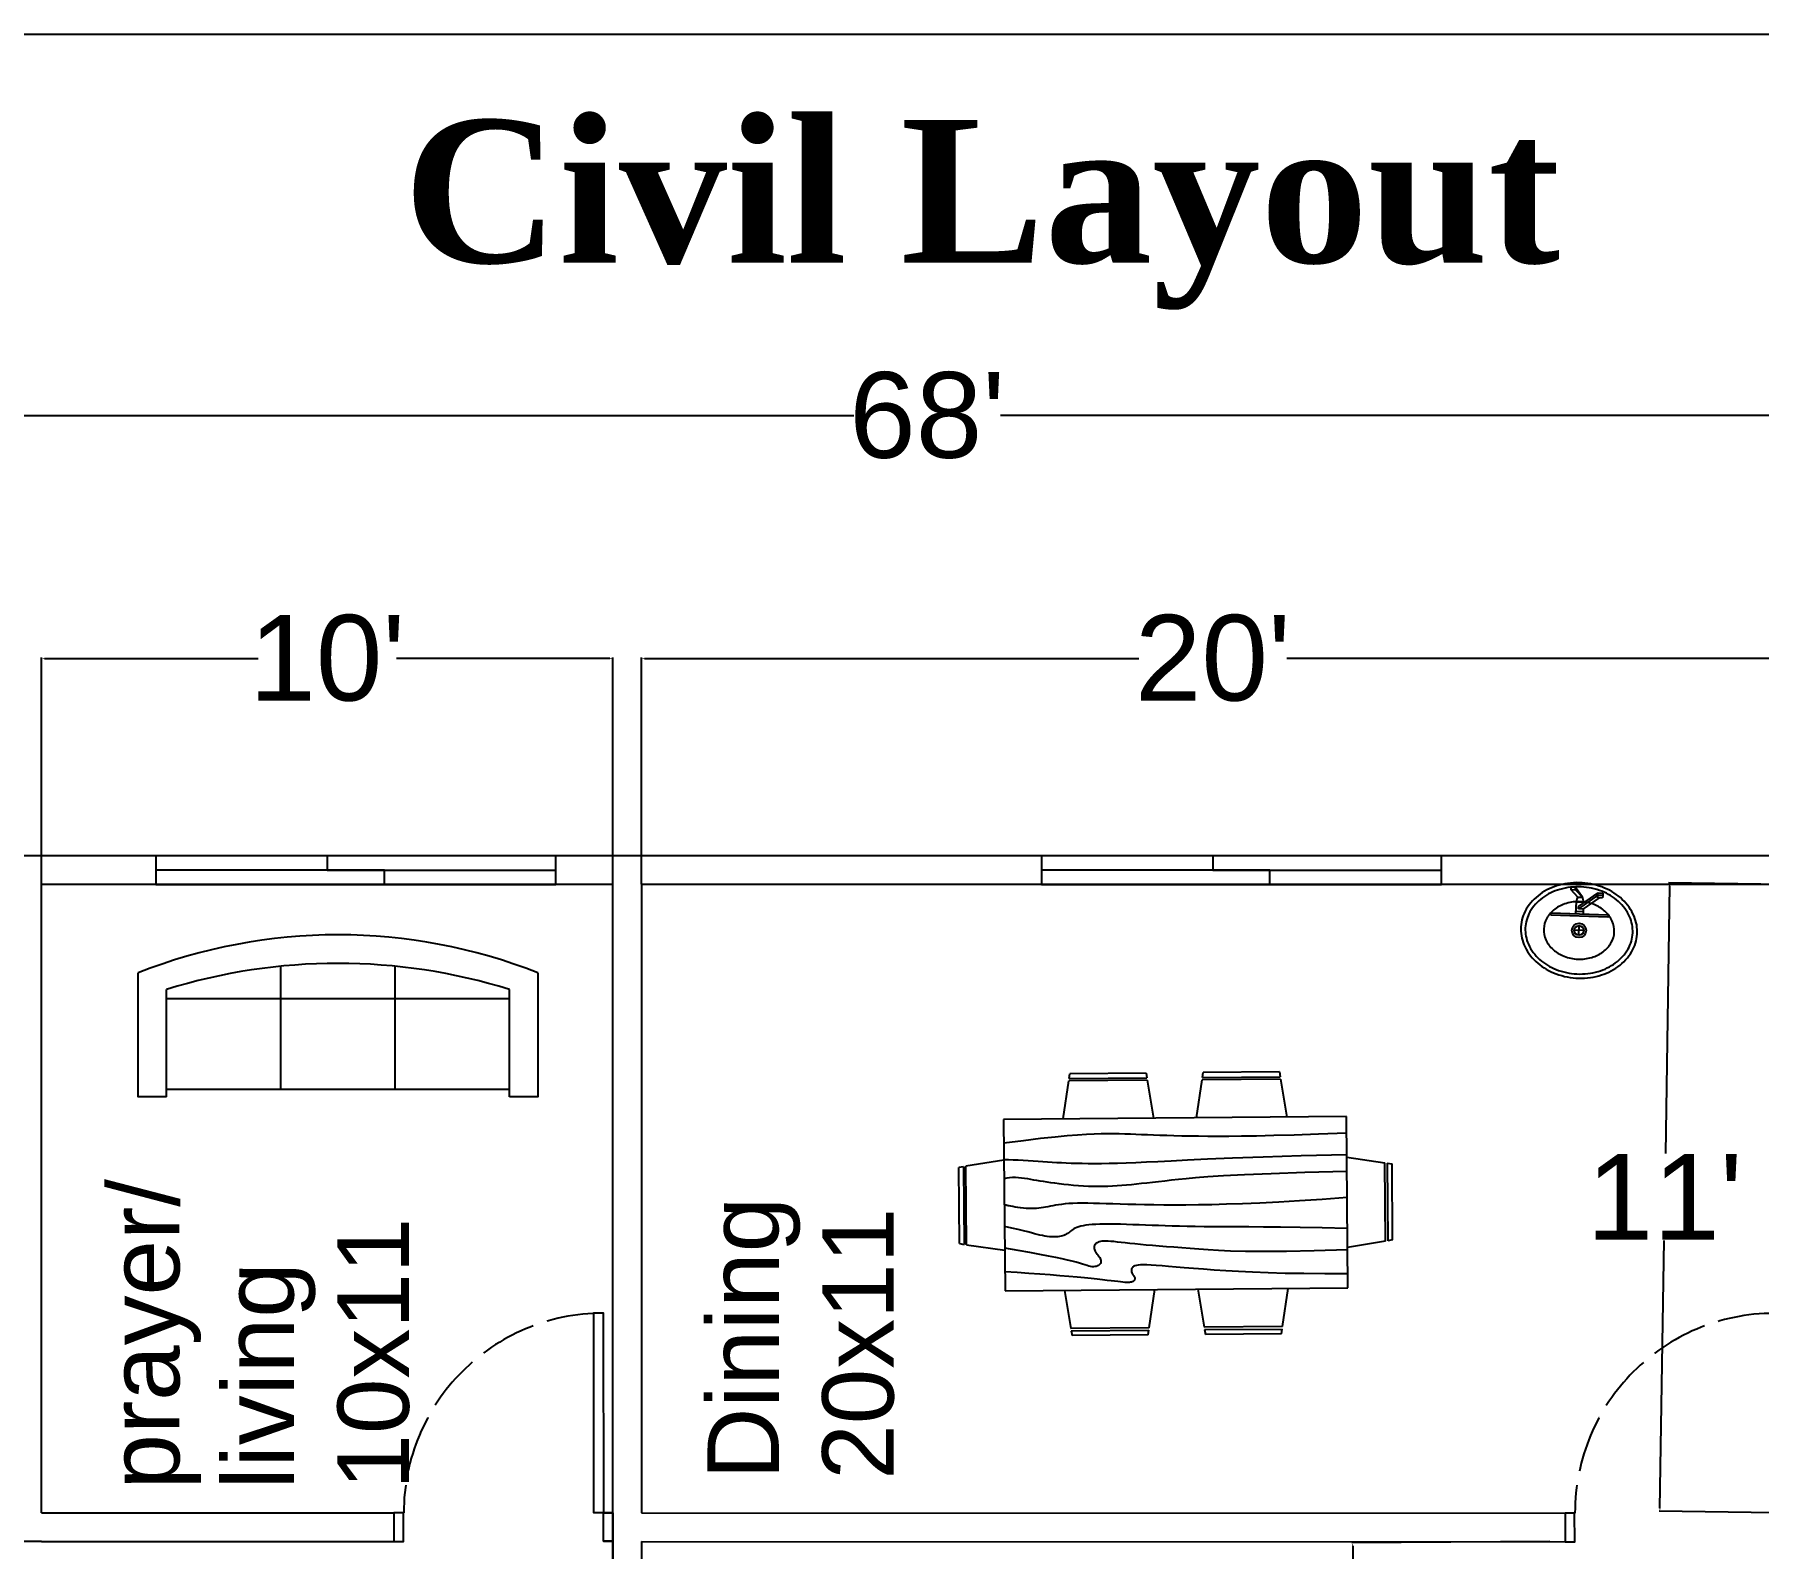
# Model space of a CAD drawing. Header units: inches. Extents: x -412 to 20037, y 548 to 16595.
# Drawn here: x 5353.7 to 5715.8, y 11990.8 to 12308.9 of the extents above; entities that cross this region are included whole.
import ezdxf

# ---------------------------------------------------------------- set-up
doc = ezdxf.new("R2010")
doc.units = ezdxf.units.IN
doc.header["$MEASUREMENT"] = 0
doc.linetypes.add('ACAD_ISO02W100', pattern=[15, 12, -3])
doc.layers.get('Defpoints').update_dxf_attribs({"color": 6})
doc.layers.add('bath', color=4, linetype='Continuous')
doc.layers.add('bed and sufa', color=90, linetype='Continuous')
doc.layers.add('text', color=140, linetype='Continuous', lineweight=9)
doc.styles.get("Standard").update_dxf_attribs({"font": 'arial.ttf'})
doc.dimstyles.new('Copy of civil layout', dxfattribs={"dimtxt": 18, "dimasz": 0.625, "dimexe": 0.18, "dimexo": 0.0625, "dimgap": 0.09, "dimtad": 0, "dimtih": 1, "dimtoh": 1, "dimdec": 1, "dimzin": 0, "dimdsep": 46, "dimlunit": 4, "dimtxsty": 'Standard', "dimcen": 0.09, "dimclrd": 6, "dimclre": 256, "dimclrt": 256, "dimadec": 0, "dimazin": 0, "dimtfac": 1.5, "dimtdec": 1, "dimtofl": 0, "dimtmove": 0, "dimatfit": 0, "dimfxl": 1, "dimtolj": 1, "dimtzin": 0, "dimlwe": -1, "dimarcsym": 0})

# ---------------------------------------------------------------- blocks, each defined once
blk = doc.blocks.new('Sink - Oval top')
for p, q in [((-1, 0), (1, 0)), ((0, 1), (0, -1))]:
    blk.add_line(p, q)
at = {"linetype": 'Continuous'}
for points in [[(-12.23, 0.39, 0.117634), (-11.46, -3.36, 0.104469), (-8.88, -6.8, 0.090016), (-5.08, -9.07, 0.08192), (-0.32, -10.02, 0.08192), (4.49, -9.38, 0.090016), (8.42, -7.36, 0.104469), (11.22, -4.09, 0.117634), (12.23, -0.39, 0.117634), (11.46, 3.36, 0.104469), (8.88, 6.8, 0.090016), (5.08, 9.07, 0.08192), (0.32, 10.02, 0.08192), (-4.49, 9.38, 0.090016), (-8.42, 7.36, 0.104469), (-11.22, 4.09, 0.117634)], [(-11.29, 0.16, 0.118622), (-10.52, -3.25, 0.104678), (-8.07, -6.36, 0.089562), (-4.54, -8.37, 0.081185), (-0.13, -9.15, 0.081185), (4.3, -8.49, 0.089562), (7.89, -6.58, 0.104678), (10.42, -3.55, 0.118622), (11.29, -0.16, 0.118622), (10.52, 3.25, 0.104678), (8.07, 6.36, 0.089562), (4.54, 8.37, 0.081185), (0.13, 9.15, 0.081185), (-4.3, 8.49, 0.089562), (-7.89, 6.58, 0.104678), (-10.42, 3.55, 0.118622)], [(-7.42, 0.08, 0.118283), (-6.91, -2.17, 0.104607), (-5.29, -4.21, 0.089718), (-2.97, -5.53, 0.081436), (-0.07, -6.04, 0.081436), (2.84, -5.59, 0.089718), (5.2, -4.33, 0.104607), (6.86, -2.32, 0.118283), (7.42, -0.08, 0.118283), (6.91, 2.17, 0.104607), (5.29, 4.21, 0.089718), (2.97, 5.53, 0.081436), (0.07, 6.04, 0.081436), (-2.84, 5.59, 0.089718), (-5.2, 4.33, 0.104607), (-6.86, 2.32, 0.118283)]]:
    blk.add_lwpolyline(points, format="xyb", close=True, dxfattribs=at)
for radius in [1.5, 1]:
    blk.add_circle((0, 0), radius)
blk = doc.blocks.new('Faucet - single handle front')
for p, q in [((-2, 6), (-2, 5.5)), ((-1, 6), (-2, 6)), ((-0.5, 4), (-2, 5.5)), ((-2, 5.5), (-1, 5.5)), ((-1, 5.5), (-1, 6)), ((0.5, 4), (-1, 6)), ((-1, 5.5), (0.5, 4)), ((-0.5, 4), (0.5, 4)), ((-0.25, 2), (3.75, 5)), ((3.75, 4.5), (-0.25, 1.5)), ((0.75, 1.5), (4.08742, 4.003)), ((3.75, 4.5), (3.75, 5)), ((3.75, 5), (4.75, 5)), ((3.75, 4), (3.75, 4.5)), ((4.75, 4.5), (3.75, 4.5)), ((4.75, 4), (3.75, 4)), ((4.75, 5), (4.75, 4.5)), ((4.75, 4.5), (4.75, 4)), ((-0.75, 3), (0.75, 3)), ((-0.75, 0.5), (-0.75, 3)), ((-0.75, 1), (0.75, 1)), ((-0.25, 1.5), (-0.25, 2)), ((0.75, 1.5), (-0.25, 1.5)), ((0.75, 3), (0.75, 2.7386)), ((0.75, 1.5), (0.75, 0.5))]:
    blk.add_line(p, q)
blk.add_lwpolyline([(-6, 0), (-6, 0.5), (6, 0.5), (6, 0)], close=True)
for centre, start, end in [((1.25426, 3.0302), 151.0646, 180.8629), ((-1.25426, 3.0302), 359.1371, 28.93536)]:
    blk.add_arc(centre, 2.00448, start, end)
blk = doc.blocks.new('Dining Set - 36 x 72 in.')
at = {"linetype": 'Continuous'}
for p, q in [((-22.2343, 26.00059), (-23.4847, 17.99762)), ((-22.2304, 26), (-5.7608, 26)), ((-22, 27.5), (-22.1562, 26.50042)), ((-5.8416, 26.5), (-22.1534, 26.5)), ((-22, 27.5), (-6, 27.5)), ((-5.8437, 26.49966), (-6, 27.5)), ((-4.5152, 17.99762), (-5.7655, 25.99926)), ((5.7657, 26.00059), (4.5153, 17.99762)), ((5.7696, 26), (22.2392, 26)), ((6, 27.5), (5.8438, 26.50042)), ((22.1584, 26.5), (5.8466, 26.5)), ((6, 27.5), (22, 27.5)), ((22.1563, 26.49966), (22, 27.5)), ((23.4848, 17.99762), (22.2345, 25.99926)), ((36, 18), (-36, 18)), ((-36, 18), (-36, -18)), ((36, -18), (36, 18)), ((-45.5, 8), (-44.5004, 8.15617)), ((-45.5, 8), (-45.5, -8)), ((-44.5, -8.15843), (-44.5, 8.15338)), ((-44.0006, 8.23428), (-35.9976, 9.48474)), ((-44, 8.23041), (-44, -8.23915)), ((44.0006, 8.23428), (35.9976, 9.48474)), ((44, 8.23041), (44, -8.23915)), ((44.5, -8.15843), (44.5, 8.15338)), ((45.5, 8), (44.5005, 8.15617)), ((45.5, 8), (45.5, -8)), ((-44.4997, -8.15631), (-45.5, -8)), ((-35.9976, -9.48476), (-43.9993, -8.2345)), ((35.9976, -9.48476), (43.9993, -8.2345)), ((44.4997, -8.15631), (45.5, -8)), ((-36, -18), (36, -18)), ((-22.2343, -26.0006), (-23.4847, -17.99762)), ((-4.5152, -17.99762), (-5.7655, -25.99928)), ((5.7657, -26.0006), (4.5153, -17.99762)), ((23.4848, -17.99762), (22.2345, -25.99928)), ((-22.2304, -26), (-5.7608, -26)), ((-22, -27.5), (-22.1562, -26.50044)), ((-5.8416, -26.5), (-22.1534, -26.5)), ((-22, -27.5), (-6, -27.5)), ((-5.8437, -26.49967), (-6, -27.5)), ((5.7696, -26), (22.2392, -26)), ((6, -27.5), (5.8438, -26.50044)), ((22.1584, -26.5), (5.8466, -26.5)), ((6, -27.5), (22, -27.5)), ((22.1563, -26.49967), (22, -27.5))]:
    blk.add_line(p, q, dxfattribs=at)
for points in [[(-36, 15), (-31.1772, 14.97754), (-26.8079, 14.91406), (-22.8538, 14.81543), (-19.276, 14.6875), (-16.0362, 14.53613), (-13.0957, 14.36718), (-10.4159, 14.18652), (-7.9583, 14), (-5.6904, 13.81315), (-3.6035, 13.63021), (-1.6954, 13.45508), (0.0365, 13.29166), (1.5945, 13.14388), (2.9811, 13.01562), (4.1988, 12.9108), (5.25, 12.83333), (6.1393, 12.78613), (6.8802, 12.76823), (7.4883, 12.77767), (7.9792, 12.8125), (8.3685, 12.87077), (8.6719, 12.95052), (8.9049, 13.0498), (9.0833, 13.16666), (9.2205, 13.29899), (9.3216, 13.44401), (9.3895, 13.59879), (9.4271, 13.76041), (9.4373, 13.92594), (9.4232, 14.09245), (9.3875, 14.257), (9.3333, 14.41666), (9.2638, 14.56917), (9.1836, 14.71484), (9.0975, 14.85465), (9.0104, 14.98958), (8.9272, 15.1206), (8.8529, 15.2487), (8.7922, 15.37483), (8.75, 15.5), (8.7305, 15.62467), (8.7344, 15.74739), (8.7617, 15.86621), (8.8125, 15.97916), (8.8867, 16.08431), (8.9844, 16.17968), (9.1055, 16.26334), (9.25, 16.33333), (9.4189, 16.38802), (9.6172, 16.42708), (9.8506, 16.45052), (10.125, 16.45833), (10.4463, 16.45052), (10.8203, 16.42708), (11.2529, 16.38802), (11.75, 16.33333), (12.3184, 16.26318), (12.9694, 16.17838), (13.7151, 16.07991), (14.5677, 15.96875), (15.5395, 15.84586), (16.6426, 15.71224), (17.8893, 15.56884), (19.2917, 15.41666), (20.859, 15.25667), (22.5879, 15.08984), (24.4721, 14.91715), (26.5052, 14.73958), (28.6809, 14.5581), (30.9929, 14.3737), (33.4347, 14.18733), (36, 14)], [(-36, 10), (-28.9766, 10.14274), (-23.1725, 10.20442), (-18.4241, 10.19775), (-14.5677, 10.13541), (-11.4399, 10.03011), (-8.877, 9.89453), (-6.7154, 9.74137), (-4.7917, 9.58333), (-2.9698, 9.43082), (-1.2246, 9.28515), (0.4415, 9.14534), (2.026, 9.01041), (3.5266, 8.87939), (4.9408, 8.7513), (6.266, 8.62516), (7.5, 8.5), (8.6411, 8.37549), (9.6914, 8.2539), (10.6538, 8.13818), (11.5312, 8.03125), (12.3267, 7.93603), (13.043, 7.85547), (13.6831, 7.79248), (14.25, 7.75), (14.7471, 7.7303), (15.1797, 7.73307), (15.5537, 7.75732), (15.875, 7.80208), (16.1494, 7.86637), (16.3828, 7.94922), (16.5811, 8.04964), (16.75, 8.16666), (16.8944, 8.29915), (17.0143, 8.44531), (17.1089, 8.60319), (17.1771, 8.77083), (17.218, 8.94629), (17.2305, 9.1276), (17.2137, 9.31282), (17.1667, 9.5), (17.0895, 9.6875), (16.987, 9.875), (16.8649, 10.0625), (16.7292, 10.25), (16.5856, 10.4375), (16.4401, 10.625), (16.2985, 10.8125), (16.1667, 11), (16.05, 11.18733), (15.9518, 11.3737), (15.8752, 11.5581), (15.8229, 11.73958), (15.798, 11.91715), (15.8034, 12.08984), (15.842, 12.25667), (15.9167, 12.41666), (16.0295, 12.56836), (16.1784, 12.70833), (16.3605, 12.83268), (16.5729, 12.9375), (16.8127, 13.01888), (17.0768, 13.07291), (17.3625, 13.0957), (17.6667, 13.08333), (17.9894, 13.03312), (18.3418, 12.94726), (18.7382, 12.82918), (19.1927, 12.68229), (19.7195, 12.51001), (20.3327, 12.31575), (21.0465, 12.10294), (21.875, 11.875), (22.8357, 11.63354), (23.959, 11.37304), (25.2786, 11.08618), (26.8282, 10.76562), (28.6414, 10.40405), (30.752, 9.99414), (33.1936, 9.52856), (36, 9)], [(-36, 5.5), (-30.7157, 5.3348), (-26.069, 5.20963), (-21.9946, 5.11767), (-18.4271, 5.05208), (-15.3009, 5.00602), (-12.5508, 4.97265), (-10.1112, 4.94515), (-7.9167, 4.91666), (-5.909, 4.88167), (-4.0586, 4.83984), (-2.3429, 4.79215), (-0.7396, 4.73958), (0.7739, 4.6831), (2.22, 4.6237), (3.6213, 4.56233), (5, 4.5), (6.373, 4.43782), (7.7344, 4.3776), (9.0723, 4.32129), (10.375, 4.27083), (11.6309, 4.22819), (12.8281, 4.19531), (13.9551, 4.17415), (15, 4.16666), (15.954, 4.17448), (16.819, 4.19791), (17.6001, 4.23698), (18.3021, 4.29166), (18.9299, 4.36198), (19.4883, 4.44791), (19.9823, 4.54948), (20.4167, 4.66666), (20.7969, 4.79899), (21.1302, 4.94401), (21.4245, 5.09879), (21.6875, 5.26041), (21.9271, 5.42594), (22.1511, 5.59245), (22.3672, 5.757), (22.5834, 5.91666), (22.8065, 6.06868), (23.0404, 6.21093), (23.2879, 6.34147), (23.5521, 6.45833), (23.8358, 6.55957), (24.142, 6.64323), (24.4735, 6.70735), (24.8334, 6.75), (25.2235, 6.76969), (25.642, 6.76692), (26.0858, 6.74267), (26.5521, 6.69791), (27.0379, 6.63362), (27.5404, 6.55078), (28.0565, 6.45036), (28.5834, 6.33333), (29.1242, 6.19987), (29.7071, 6.04687), (30.3661, 5.87044), (31.1354, 5.66666), (32.0493, 5.43164), (33.142, 5.16146), (34.4475, 4.85221), (36, 4.5)], [(-36, -1), (-30.7915, -0.6591), (-26.0195, -0.38216), (-21.6519, -0.16284), (-17.6563, 0.00521), (-14.0005, 0.12833), (-10.6523, 0.21289), (-7.5796, 0.26522), (-4.75, 0.29166), (-2.134, 0.29793), (0.2878, 0.28711), (2.5317, 0.26163), (4.6146, 0.22396), (6.5529, 0.17651), (8.3633, 0.12174), (10.0623, 0.06209), (11.6667, 0), (13.1899, -0.06201), (14.6341, -0.1211), (15.9982, -0.17432), (17.2813, -0.21875), (18.4823, -0.25147), (19.6003, -0.26953), (20.6343, -0.27002), (21.5834, -0.25), (22.4481, -0.20768), (23.2357, -0.14584), (23.9549, -0.06836), (24.6146, 0.02083), (25.2235, 0.11784), (25.7904, 0.21875), (26.3241, 0.31966), (26.8334, 0.41666), (27.3265, 0.50618), (27.8099, 0.58593), (28.2894, 0.65397), (28.7709, 0.70833), (29.2601, 0.74707), (29.763, 0.76823), (30.2855, 0.76985), (30.8334, 0.75), (31.4088, 0.70784), (31.9994, 0.64713), (32.589, 0.57275), (33.1615, 0.48958), (33.7008, 0.4025), (34.1908, 0.3164), (34.6153, 0.23616), (34.9584, 0.16666), (35.2099, 0.11165), (35.3848, 0.07031), (35.504, 0.04069), (35.5886, 0.02083), (35.6594, 0.00879), (35.7377, 0.0026), (35.8442, 0.00032), (36, 0)], [(-36, -6.5), (-27.1843, -6.31267), (-20.084, -6.1263), (-14.469, -5.9419), (-10.1094, -5.76042), (-6.7752, -5.58285), (-4.2363, -5.41016), (-2.2629, -5.24333), (-0.625, -5.08334), (0.8708, -4.93099), (2.2715, -4.78646), (3.5872, -4.64974), (4.8281, -4.52084), (6.0046, -4.39974), (7.127, -4.28646), (8.2053, -4.18099), (9.25, -4.08334), (10.2705, -3.99382), (11.2734, -3.91407), (12.2647, -3.84603), (13.25, -3.79167), (14.2354, -3.75293), (15.2266, -3.73177), (16.2295, -3.73015), (17.25, -3.75), (18.2912, -3.79248), (19.3451, -3.85547), (20.4009, -3.93604), (21.4479, -4.03125), (22.4754, -4.13819), (23.4727, -4.25391), (24.4289, -4.37549), (25.3334, -4.5), (26.1785, -4.62492), (26.9694, -4.74935), (27.7145, -4.87281), (28.4219, -4.99479), (29.1, -5.11483), (29.7572, -5.23242), (30.4016, -5.34709), (31.0417, -5.45834), (31.6837, -5.56437), (32.3262, -5.65821), (32.9658, -5.73153), (33.599, -5.77604), (34.2224, -5.78345), (34.8327, -5.74545), (35.4264, -5.65373), (36, -5.5)], [(-36, -10), (-26.4022, -9.81299), (-18.4675, -9.62891), (-11.9839, -9.45069), (-6.7396, -9.28125), (-2.5226, -9.12354), (0.8789, -8.98047), (3.6769, -8.85498), (6.0833, -8.75), (8.2767, -8.66765), (10.3021, -8.60677), (12.1712, -8.56543), (13.8958, -8.54167), (15.4876, -8.53353), (16.9583, -8.53907), (18.3197, -8.55632), (19.5834, -8.58334), (20.7616, -8.61841), (21.8685, -8.66081), (22.9188, -8.71004), (23.9271, -8.76563), (24.9081, -8.82707), (25.8763, -8.89388), (26.8465, -8.96558), (27.8334, -9.04167), (28.8474, -9.12118), (29.8828, -9.20117), (30.93, -9.27824), (31.9792, -9.34896), (33.0205, -9.40991), (34.0443, -9.45768), (35.0407, -9.48885), (36, -9.5)], [(-36, -14.5), (-30.0881, -14.33513), (-25.0332, -14.21224), (-20.7312, -14.12647), (-17.0781, -14.07292), (-13.97, -14.04671), (-11.3027, -14.04297), (-8.9724, -14.05681), (-6.875, -14.08334), (-4.9224, -14.11833), (-3.0905, -14.16016), (-1.3709, -14.20785), (0.2448, -14.26042), (1.7647, -14.3169), (3.1973, -14.3763), (4.5507, -14.43767), (5.8333, -14.5), (7.0554, -14.5621), (8.235, -14.62175), (9.3922, -14.67652), (10.5469, -14.72396), (11.7192, -14.76164), (12.929, -14.78711), (14.1965, -14.79794), (15.5417, -14.79167), (16.9933, -14.76424), (18.6152, -14.70508), (20.4804, -14.60197), (22.6615, -14.44271), (25.2312, -14.21509), (28.2624, -13.9069), (31.8277, -13.50594), (36, -13)]]:
    blk.add_lwpolyline(points, dxfattribs=at)
blk = doc.blocks.new('Sofa - Roundback 7 ft.')
at = {"linetype": 'Continuous'}
for p, q in [((-12.00002, -32.4421), (-12.00003, -6.5971)), ((11.99997, -32.4421), (11.99998, -6.5971)), ((-36.000027, -34), (-36.000027, -11.4696)), ((-35.999844, -13.3819), (35.9998, -13.3819)), ((35.99998, -34), (35.99998, -11.4696)), ((-36.000027, -32.4421), (35.99998, -32.4421))]:
    blk.add_line(p, q, dxfattribs=at)
for points in [[(-36.000027, -34), (-42.000027, -34), (-42.000027, -8)], [(41.99998, -8), (41.99998, -34), (35.99998, -34)]]:
    blk.add_lwpolyline(points, dxfattribs=at)
for centre, radius, start, end in [((0, -114.25), 114.25, 68.43141, 111.5686), ((-0.00001, -127.1968), 121.1968, 72.72033, 107.2797)]:
    blk.add_arc(centre, radius, start, end, dxfattribs=at)
blk = doc.blocks.new('*D68')
at = {"transparency": 16777216}
for p, q in [((5133.23, 12136.38), (5133.23, 12229)), ((5949.23, 12136.38), (5949.23, 12229))]:
    blk.add_line(p, q, dxfattribs=at)
at = {"color": 6, "lineweight": -2, "transparency": 16777216}
for p, q in [((5133.85, 12228.82), (5525.81, 12228.82)), ((5948.6, 12228.82), (5556.64, 12228.82))]:
    blk.add_line(p, q, dxfattribs=at)
at = {"color": 6, "transparency": 16777216}
for points in [[(5133.85, 12228.92), (5133.85, 12228.71), (5133.23, 12228.82)], [(5948.6, 12228.92), (5948.6, 12228.71), (5949.23, 12228.82)]]:
    blk.add_solid(points, dxfattribs=at)
at = {"layer": 'Defpoints', "color": 0, "transparency": 16777216}
for p in [(5949.23, 12228.82), (5133.23, 12136.32), (5949.23, 12136.32)]:
    blk.add_point(p, dxfattribs=at)
at = {"transparency": 16777216, "insert": (5541.23, 12228.82), "char_height": 18, "attachment_point": 5}
blk.add_mtext("\\A1;68'", dxfattribs=at)
blk = doc.blocks.new('*D71')
at = {"transparency": 16777216}
for p, q in [((5355.23, 12130.38), (5355.23, 12178)), ((5475.22, 12130.38), (5475.22, 12178))]:
    blk.add_line(p, q, dxfattribs=at)
at = {"color": 6, "lineweight": -2, "transparency": 16777216}
for p, q in [((5355.85, 12177.82), (5400.71, 12177.82)), ((5474.59, 12177.82), (5429.74, 12177.82))]:
    blk.add_line(p, q, dxfattribs=at)
at = {"color": 6, "transparency": 16777216}
for points in [[(5355.85, 12177.92), (5355.85, 12177.71), (5355.23, 12177.82)], [(5474.59, 12177.92), (5474.59, 12177.71), (5475.22, 12177.82)]]:
    blk.add_solid(points, dxfattribs=at)
at = {"layer": 'Defpoints', "color": 0, "transparency": 16777216}
for p in [(5475.22, 12177.82), (5355.23, 12130.32), (5475.22, 12130.32)]:
    blk.add_point(p, dxfattribs=at)
at = {"transparency": 16777216, "insert": (5415.22, 12177.82), "char_height": 18, "attachment_point": 5}
blk.add_mtext("\\A1;10'", dxfattribs=at)
blk = doc.blocks.new('*D72')
at = {"transparency": 16777216}
for p, q in [((5481.23, 12130.38), (5481.23, 12178)), ((5721.23, 12130.38), (5721.23, 12178))]:
    blk.add_line(p, q, dxfattribs=at)
at = {"color": 6, "lineweight": -2, "transparency": 16777216}
for p, q in [((5481.85, 12177.82), (5585.71, 12177.82)), ((5720.6, 12177.82), (5616.74, 12177.82))]:
    blk.add_line(p, q, dxfattribs=at)
at = {"color": 6, "transparency": 16777216}
for points in [[(5481.85, 12177.92), (5481.85, 12177.71), (5481.23, 12177.82)], [(5720.6, 12177.92), (5720.6, 12177.71), (5721.23, 12177.82)]]:
    blk.add_solid(points, dxfattribs=at)
at = {"layer": 'Defpoints', "color": 0, "transparency": 16777216}
for p in [(5721.23, 12177.82), (5481.23, 12130.32), (5721.23, 12130.32)]:
    blk.add_point(p, dxfattribs=at)
at = {"transparency": 16777216, "insert": (5601.23, 12177.82), "char_height": 18, "attachment_point": 5}
blk.add_mtext("\\A1;20'", dxfattribs=at)
blk = doc.blocks.new('*D75')
at = {"layer": 'Defpoints', "transparency": 16777216}
for p, q in [((5672.03, 11992.32), (5630.42, 11992.05)), ((5674.03, 11674.32), (5632.42, 11674.06))]:
    blk.add_line(p, q, dxfattribs=at)
at = {"layer": 'Defpoints', "color": 6, "lineweight": -2, "transparency": 16777216}
for p, q in [((5630.6, 11991.43), (5631.54, 11842.34)), ((5632.59, 11674.68), (5631.65, 11823.78))]:
    blk.add_line(p, q, dxfattribs=at)
at = {"layer": 'Defpoints', "color": 0, "transparency": 16777216}
for p in [(5672.09, 11992.32), (5632.6, 11674.06), (5674.09, 11674.32)]:
    blk.add_point(p, dxfattribs=at)
at = {"layer": 'Defpoints', "color": 6, "transparency": 16777216}
for points in [[(5630.7, 11991.43), (5630.5, 11991.43), (5630.6, 11992.05)], [(5632.7, 11674.68), (5632.49, 11674.68), (5632.6, 11674.06)]]:
    blk.add_solid(points, dxfattribs=at)
at = {"layer": 'Defpoints', "transparency": 16777216, "insert": (5631.6, 11833.06), "char_height": 18, "attachment_point": 5}
blk.add_mtext('\\A1;26\'-6"', dxfattribs=at)
blk = doc.blocks.new('*D91')
at = {"layer": 'Defpoints', "color": 6, "lineweight": -2, "transparency": 16777216}
for p, q in [((5697.12, 12130.06), (5696.27, 12073.81)), ((5695.13, 11999.31), (5695.99, 12055.56))]:
    blk.add_line(p, q, dxfattribs=at)
at = {"layer": 'Defpoints', "transparency": 16777216}
for p, q in [((5721.16, 12130.32), (5696.95, 12130.69)), ((5719.16, 11998.32), (5694.94, 11998.68))]:
    blk.add_line(p, q, dxfattribs=at)
at = {"layer": 'Defpoints', "color": 0, "transparency": 16777216}
for p in [(5721.23, 12130.32), (5695.12, 11998.68), (5719.22, 11998.32)]:
    blk.add_point(p, dxfattribs=at)
at = {"layer": 'Defpoints', "color": 6, "transparency": 16777216}
for points in [[(5697.02, 12130.06), (5697.23, 12130.06), (5697.13, 12130.68)], [(5695.03, 11999.31), (5695.24, 11999.31), (5695.12, 11998.68)]]:
    blk.add_solid(points, dxfattribs=at)
at = {"layer": 'Defpoints', "transparency": 16777216, "insert": (5696.13, 12064.68), "char_height": 18, "attachment_point": 5}
blk.add_mtext("\\A1;11'", dxfattribs=at)

msp = doc.modelspace()

# ---------------------------------------------------------------- linework, layer by layer
for p, q in [((5949.23, 12136.32), (5133.23, 12136.32)), ((5475.22, 12130.32), (5355.23, 12130.32)), ((5355.23, 11998.32), (5355.23, 12130.32)), ((5475.22, 11998.36), (5475.22, 12130.32)), ((5721.23, 12130.32), (5481.23, 12130.32)), ((5481.23, 12130.32), (5481.23, 11998.32)), ((5355.23, 11998.32), (5429.22, 11998.32)), ((5481.23, 11998.32), (5675.22, 11998.27)), ((5355.23, 11992.32), (5349.23, 11992.32)), ((5355.23, 11992.32), (5429.23, 11992.32)), ((5481.23, 11992.32), (5481.23, 11857.93)), ((5481.23, 11992.32), (5675.23, 11992.27))]:
    msp.add_line(p, q)
msp.add_lwpolyline([(4942.94, 11346.87), (6284.09, 11346.87), (6284.09, 12308.86), (4942.94, 12308.86)])
at = {"color": 143, "true_color": 0x7aafdf}
for points in [[(5379.22, 12130.32), (5463.22, 12130.32), (5463.22, 12136.32), (5379.22, 12136.32)], [(5415.22, 12133.32), (5463.22, 12133.32), (5463.22, 12136.32), (5415.22, 12136.32)], [(5565.23, 12130.32), (5649.23, 12130.32), (5649.23, 12136.32), (5565.23, 12136.32)], [(5601.23, 12133.32), (5649.23, 12133.32), (5649.23, 12136.32), (5601.23, 12136.32)], [(5379.22, 12130.32), (5427.22, 12130.32), (5427.22, 12133.32), (5379.22, 12133.32)], [(5565.23, 12130.32), (5613.23, 12130.32), (5613.23, 12133.32), (5565.23, 12133.32)]]:
    msp.add_lwpolyline(points, close=True, dxfattribs=at)
at = {"color": 240, "true_color": 0xed1f24}
for points in [[(5473.22, 11998.36), (5471.22, 11998.36), (5471.18, 12040.36), (5473.18, 12040.36)], [(5429.23, 11992.32), (5431.23, 11992.32), (5431.22, 11998.32), (5429.22, 11998.32)], [(5475.23, 11992.36), (5473.23, 11992.36), (5473.22, 11998.36), (5475.22, 11998.36)], [(5675.23, 11992.27), (5677.23, 11992.27), (5677.22, 11998.27), (5675.22, 11998.27)]]:
    msp.add_lwpolyline(points, close=True, dxfattribs=at)
for points in [[(5431.29, 11998.32), (5429.22, 11998.32), (5429.23, 11992.32), (5431.23, 11992.32)], [(5473.23, 11992.36), (5475.23, 11992.36), (5475.22, 11998.36), (5471.22, 11998.36)], [(5677.29, 11998.27), (5675.22, 11998.27), (5675.23, 11992.27), (5677.23, 11992.27)]]:
    msp.add_lwpolyline(points, dxfattribs=at)
msp.add_lwpolyline([(5475.23, 11992.32), (5475.23, 11857.93), (5475.23, 11857.93), (5475.23, 11992.32)], close=True)
at = {"color": 240, "linetype": 'ACAD_ISO02W100', "true_color": 0xed1f24}
for centre in [(5473.22, 11998.36), (5719.22, 11998.32)]:
    msp.add_arc(centre, 41.93, 90.0584, 180.0584, dxfattribs=at)

# ---------------------------------------------------------------- block references
at = {"layer": 'bath'}
for name, p, rotation in [('Sink - Oval top', (5678.14, 12120.67), 178.1544699151341), ('Faucet - single handle front', (5678.23, 12123.67), 358.1544699151341)]:
    msp.add_blockref(name, p, dxfattribs=dict(at, rotation=rotation))
at = {"layer": 'bed and sufa'}
msp.add_blockref('Sofa - Roundback 7 ft.', (5417.48, 12119.74), dxfattribs=at)
at = {"layer": 'bed and sufa', "rotation": 180.4825200015372}
msp.add_blockref('Dining Set - 36 x 72 in.', (5593.43, 12063.26), dxfattribs=at)

# ---------------------------------------------------------------- texts
for s, p in [('prayer/', (5384.18, 12003.23)), ('Dining', (5510.08, 12005.3)), ('10x11', (5432.37, 12003.23)), ('20x11', (5534.18, 12005.3)), ('living', (5408.27, 12003.23))]:
    msp.add_text(s, height=15, rotation=90).set_placement(p)
at = {"layer": 'text', "color": 0, "insert": (5431.18, 12290.92), "char_height": 30, "attachment_point": 1}
msp.add_mtext_dynamic_manual_height_columns('{\\fTimes New Roman|b1|i0|c0|p18;Civil Layout}', width=667.4382, gutter_width=1, heights=[0], dxfattribs=at)

# ---------------------------------------------------------------- dimensions: what is measured, and where the dimension line sits
for base, p1, p2, picture, middle in [((5949.23, 12228.82), (5133.23, 12136.32), (5949.23, 12136.32), '*D68', (5541.23, 12228.82)), ((5475.22, 12177.82), (5355.23, 12130.32), (5475.22, 12130.32), '*D71', (5415.22, 12177.82)), ((5721.23, 12177.82), (5481.23, 12130.32), (5721.23, 12130.32), '*D72', (5601.23, 12177.82))]:
    dim = msp.add_linear_dim(base=base, p1=p1, p2=p2, dimstyle='Copy of civil layout')
    dim.commit()
    dim.dimension.update_dxf_attribs({"geometry": picture, "text_midpoint": middle})
at = {"layer": 'Defpoints'}
for p1, p2, distance, picture, middle in [((5721.23, 12130.32), (5719.22, 11998.32), -24.1, '*D91', (5696.13, 12064.68)), ((5672.09, 11992.32), (5674.09, 11674.32), -41.5, '*D75', (5631.6, 11833.06))]:
    dim = msp.add_aligned_dim(p1=p1, p2=p2, distance=distance, dimstyle='Copy of civil layout', dxfattribs=at)
    dim.commit()
    dim.dimension.update_dxf_attribs({"geometry": picture, "text_midpoint": middle})

doc.saveas('drawing.dxf')
